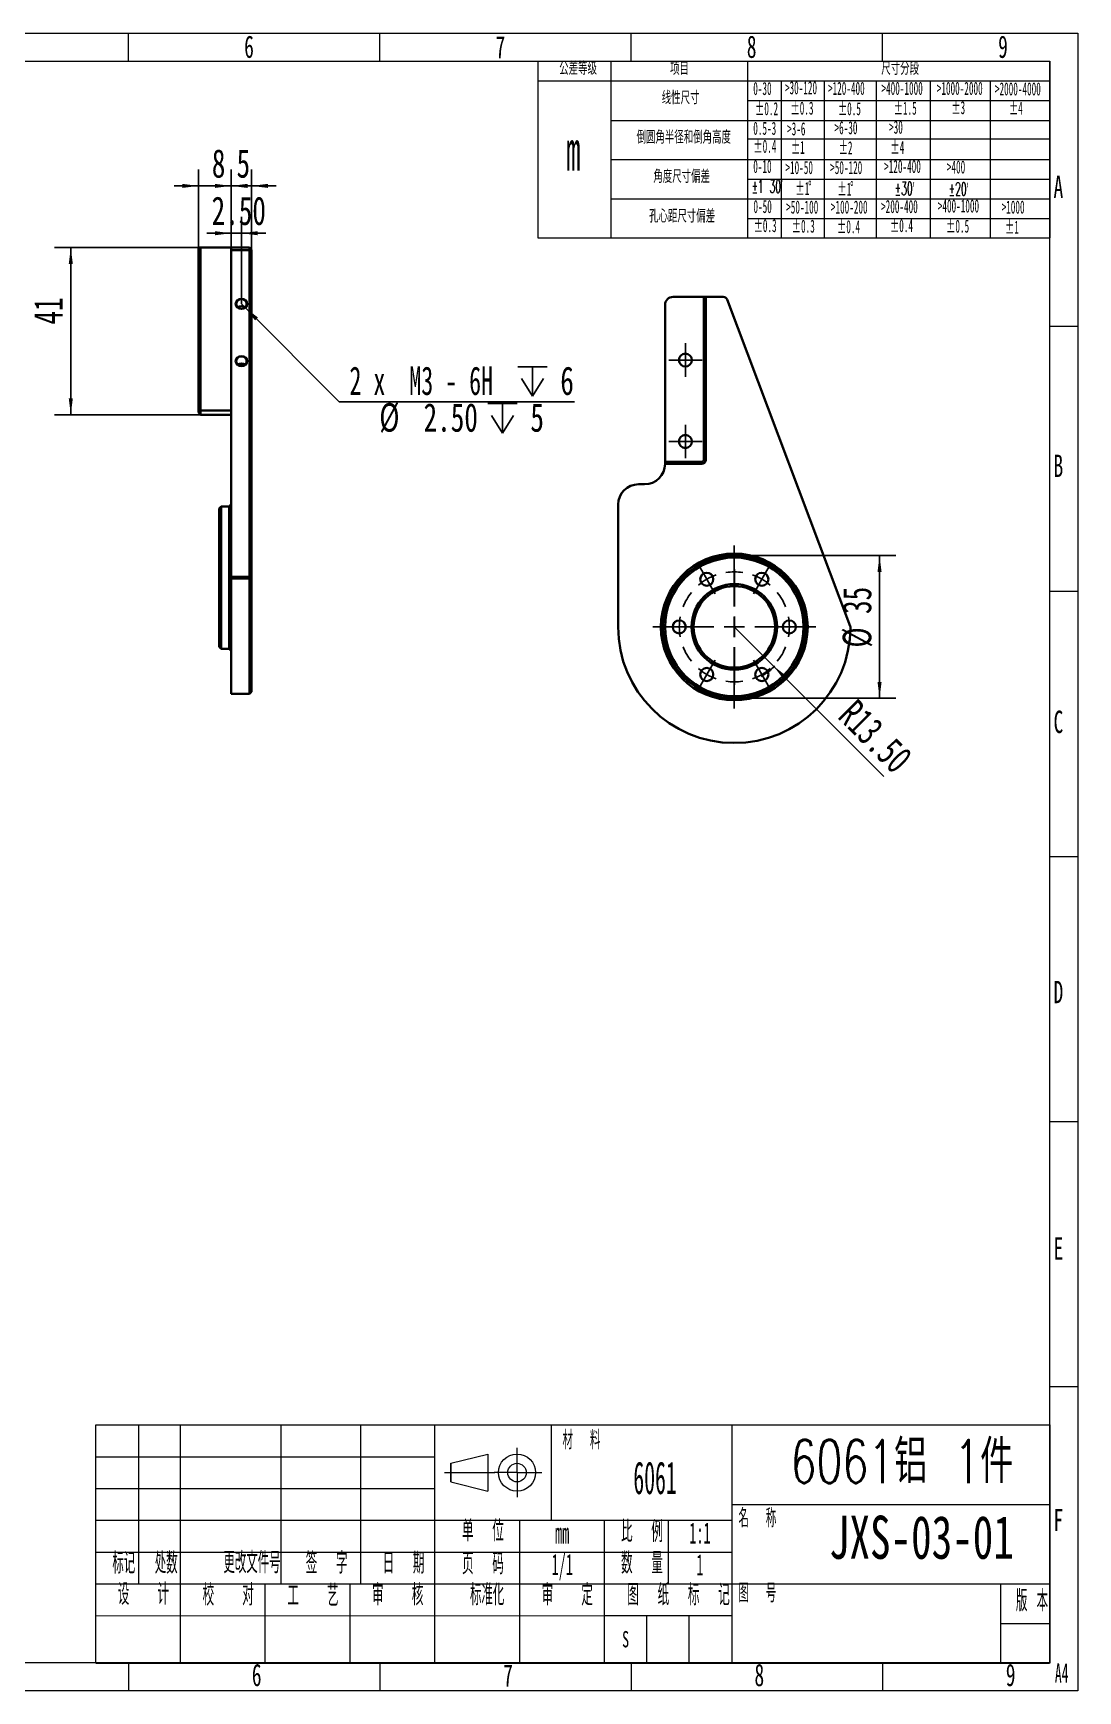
# Model space of a CAD drawing. Header units: millimetres. Extents: x 5 to 292, y 3 to 206.
# Drawn here: x 164.1 to 292.2, y 2.8 to 206.2 of the extents above; entities that cross this region are included whole.
import ezdxf

# ---------------------------------------------------------------- set-up
doc = ezdxf.new("R2010")
doc.units = ezdxf.units.MM
doc.layers.add('10', color=7, linetype='Continuous')
doc.layers.add('SLD-0', color=7, linetype='Continuous')
doc.layers.add('粗实线层', color=7, linetype='Continuous', lineweight=25)
doc.styles.add('SLDTEXTSTYLE0', font='TXT', dxfattribs={"width": 0.7, "bigfont": 'bigfont'})
doc.styles.add('SLDTEXTSTYLE1', font='TXT', dxfattribs={"width": 0.7})
doc.styles.add('SLDTEXTSTYLE10', font='TXT', dxfattribs={"width": 0.510549})
doc.styles.add('SLDTEXTSTYLE11', font='TXT', dxfattribs={"width": 0.516878})
doc.styles.add('SLDTEXTSTYLE12', font='TXT', dxfattribs={"width": 0.516878, "bigfont": 'bigfont'})
doc.styles.add('SLDTEXTSTYLE13', font='TXT', dxfattribs={"width": 0.616667})
doc.styles.add('SLDTEXTSTYLE2', font='TXT', dxfattribs={"width": 0.49, "bigfont": 'bigfont'})
doc.styles.add('SLDTEXTSTYLE3', font='TXT', dxfattribs={"width": 0.495, "bigfont": 'bigfont'})
doc.styles.add('SLDTEXTSTYLE4', font='TXT', dxfattribs={"width": 0.496, "bigfont": 'bigfont'})
doc.styles.add('SLDTEXTSTYLE5', font='TXT', dxfattribs={"width": 0.5125, "bigfont": 'bigfont'})
doc.styles.add('SLDTEXTSTYLE6', font='TXT', dxfattribs={"width": 0.49})
doc.styles.add('SLDTEXTSTYLE7', font='TXT', dxfattribs={"width": 0.638186})
doc.dimstyles.new('SLDDIMSTYLE0', dxfattribs={"dimtxt": 3.5, "dimasz": 2, "dimexe": 0, "dimexo": 0.0625, "dimgap": 0.875, "dimtad": 0, "dimtih": 1, "dimtoh": 1, "dimdec": 6, "dimlfac": 2, "dimrnd": 1e-09, "dimzin": 12, "dimdsep": 46, "dimtxsty": 'SLDTEXTSTYLE1', "dimsah": 1, "dimcen": 0, "dimadec": 0, "dimazin": 3, "dimtfac": 1, "dimtofl": 0, "dimtmove": 0, "dimatfit": 3, "dimfxl": 0, "dimfrac": 2, "dimtolj": 1, "dimtzin": 12, "dimarcsym": 0})
doc.dimstyles.new('SLDDIMSTYLE1', dxfattribs={"dimtxt": 3.5, "dimasz": 2, "dimexe": 0, "dimexo": 0.0625, "dimgap": 0.875, "dimtad": 2, "dimlfac": 2, "dimrnd": 1e-09, "dimzin": 12, "dimdsep": 46, "dimtxsty": 'SLDTEXTSTYLE1', "dimsah": 1, "dimcen": 0.09, "dimadec": 0, "dimazin": 3, "dimtfac": 1, "dimtmove": 0, "dimatfit": 0, "dimfxl": 0, "dimfrac": 2, "dimtolj": 1, "dimtzin": 12, "dimarcsym": 0})
doc.dimstyles.new('SLDDIMSTYLE2', dxfattribs={"dimtxt": 3.5, "dimasz": 2, "dimexe": 0, "dimexo": 0.0625, "dimgap": 0.875, "dimtad": 2, "dimlfac": 2, "dimrnd": 1e-09, "dimzin": 12, "dimdsep": 46, "dimtxsty": 'SLDTEXTSTYLE1', "dimsah": 1, "dimcen": 0.09, "dimadec": 0, "dimazin": 3, "dimtfac": 1, "dimtofl": 0, "dimtmove": 0, "dimatfit": 3, "dimfxl": 0, "dimfrac": 2, "dimtolj": 1, "dimtzin": 12, "dimarcsym": 0})
doc.dimstyles.new('SLDDIMSTYLE3', dxfattribs={"dimtxt": 3.5, "dimasz": 2, "dimexe": 0, "dimexo": 0.0625, "dimgap": 0.875, "dimtad": 2, "dimlfac": 2, "dimrnd": 1e-09, "dimzin": 4, "dimdsep": 46, "dimtxsty": 'SLDTEXTSTYLE1', "dimsah": 1, "dimcen": 0.09, "dimadec": 0, "dimazin": 1, "dimtfac": 1, "dimtmove": 0, "dimatfit": 0, "dimfxl": 0, "dimfrac": 2, "dimtolj": 1, "dimtzin": 12, "dimarcsym": 0})
doc.dimstyles.new('SLDDIMSTYLE7', dxfattribs={"dimtxt": 3.5, "dimasz": 2, "dimexe": 0, "dimexo": 0.0625, "dimgap": 0.875, "dimtad": 2, "dimlfac": 2, "dimrnd": 1e-09, "dimzin": 4, "dimdsep": 46, "dimtxsty": 'SLDTEXTSTYLE1', "dimsah": 1, "dimcen": 0, "dimadec": 0, "dimazin": 1, "dimtfac": 1, "dimtofl": 0, "dimtmove": 0, "dimatfit": 3, "dimfxl": 0, "dimfrac": 2, "dimtolj": 1, "dimtzin": 12, "dimarcsym": 0})

# ---------------------------------------------------------------- blocks, each defined once
blk = doc.blocks.new('SW_NOTE_0_1')
at = {"layer": 'SLD-0', "color": 0, "char_height": 1.6, "attachment_point": 1, "style": 'SLDTEXTSTYLE11'}
for s, insert in [('±1', (0, 2.06)), ('°', (1.55, 2.19))]:
    blk.add_mtext(s, dxfattribs=dict(at, insert=insert))
blk = doc.blocks.new('SW_NOTE_0_2')
at = {"layer": 'SLD-0', "color": 0, "char_height": 1.6, "attachment_point": 1, "style": 'SLDTEXTSTYLE11'}
for s, insert in [('±1', (0, 2.06)), ('°', (1.55, 2.19))]:
    blk.add_mtext(s, dxfattribs=dict(at, insert=insert))
blk = doc.blocks.new('SW_SYMBOL_HOLE_DEPTH')
at = {"layer": '10', "color": 0}
for p, q in [((0, 875), (800, 875)), ((100, 555), (400, 75)), ((400, 875), (400, 75)), ((700, 555), (400, 75))]:
    blk.add_line(p, q, dxfattribs=at)
blk = doc.blocks.new('_D')
at = {"layer": '10'}
for p, q in [((189.61, 173.01), (190.05, 172.58)), ((190.05, 172.58), (201.61, 161.01)), ((201.61, 161.01), (230.47, 161.01))]:
    blk.add_line(p, q, dxfattribs=at)
blk.add_solid([(190.05, 172.58), (191.28, 170.99), (191.64, 171.34)], dxfattribs=at)
at = {"layer": '10', "xscale": 0.004511737089201878, "yscale": 0.004511737089201878, "zscale": 0.004511737089201878}
for p in [(223.51, 161.35), (219.84, 156.83)]:
    blk.add_blockref('SW_SYMBOL_HOLE_DEPTH', p, dxfattribs=at)
at = {"layer": '10', "char_height": 3.5, "attachment_point": 1}
for s, insert, style in [('2 x  M3 - 6H', (202.86, 165.34), 'SLDTEXTSTYLE13'), ('6', (228.72, 165.34), 'SLDTEXTSTYLE1'), ('%%c', (206.52, 160.84), 'SLDTEXTSTYLE1'), ('2.50', (211.95, 160.83), 'SLDTEXTSTYLE1'), ('5', (225.05, 160.83), 'SLDTEXTSTYLE1')]:
    blk.add_mtext(s, dxfattribs=dict(at, insert=insert, style=style))
blk = doc.blocks.new('_D_1')
at = {"layer": '10'}
for p, q in [((184.36, 179.92), (184.36, 189.5)), ((188.36, 179.6), (188.36, 189.5)), ((184.36, 187.5), (181.36, 187.5)), ((184.36, 187.5), (188.36, 187.5)), ((188.36, 187.5), (191.36, 187.5))]:
    blk.add_line(p, q, dxfattribs=at)
for points in [[(184.36, 187.5), (182.36, 187.75), (182.36, 187.25)], [(188.36, 187.5), (190.36, 187.25), (190.36, 187.75)]]:
    blk.add_solid(points, dxfattribs=at)
at = {"layer": '10', "insert": (185.98, 192.01), "char_height": 3.5, "attachment_point": 1, "style": 'SLDTEXTSTYLE1'}
blk.add_mtext('8', dxfattribs=at)
blk = doc.blocks.new('_D_2')
at = {"layer": '10'}
for p, q in [((188.36, 179.6), (188.36, 189.5)), ((190.86, 179.51), (190.86, 189.5)), ((188.36, 187.5), (185.36, 187.5)), ((188.36, 187.5), (190.86, 187.5)), ((190.86, 187.5), (193.86, 187.5))]:
    blk.add_line(p, q, dxfattribs=at)
for points in [[(188.36, 187.5), (186.36, 187.75), (186.36, 187.25)], [(190.86, 187.5), (192.86, 187.25), (192.86, 187.75)]]:
    blk.add_solid(points, dxfattribs=at)
at = {"layer": '10', "insert": (189.01, 192.01), "char_height": 3.5, "attachment_point": 1, "style": 'SLDTEXTSTYLE1'}
blk.add_mtext('5', dxfattribs=at)
blk = doc.blocks.new('_D_3')
at = {"layer": '10'}
for p, q in [((184.36, 179.92), (166.68, 179.92)), ((168.68, 179.92), (168.68, 159.42)), ((184.61, 159.42), (166.68, 159.42))]:
    blk.add_line(p, q, dxfattribs=at)
for points in [[(168.68, 179.92), (168.43, 177.92), (168.93, 177.92)], [(168.68, 159.42), (168.93, 161.42), (168.43, 161.42)]]:
    blk.add_solid(points, dxfattribs=at)
at = {"layer": '10', "insert": (164.17, 170.48), "char_height": 3.5, "attachment_point": 1, "rotation": 90, "style": 'SLDTEXTSTYLE1'}
blk.add_mtext('41', dxfattribs=at)
blk = doc.blocks.new('_D_4')
at = {"layer": '10'}
for p, q in [((188.36, 179.6), (188.36, 183.69)), ((189.61, 173.01), (189.61, 183.69)), ((188.36, 181.69), (185.36, 181.69)), ((189.61, 181.69), (188.36, 181.69)), ((189.61, 181.69), (192.61, 181.69))]:
    blk.add_line(p, q, dxfattribs=at)
for points in [[(188.36, 181.69), (186.36, 181.94), (186.36, 181.44)], [(189.61, 181.69), (191.61, 181.44), (191.61, 181.94)]]:
    blk.add_solid(points, dxfattribs=at)
at = {"layer": '10', "insert": (185.95, 186.2), "char_height": 3.5, "attachment_point": 1, "style": 'SLDTEXTSTYLE1'}
blk.add_mtext('2.50', dxfattribs=at)
blk = doc.blocks.new('_D_26')
at = {"layer": '10'}
for p, q in [((250.06, 142.13), (269.88, 142.13)), ((267.88, 142.13), (267.88, 124.63)), ((250.06, 124.63), (269.88, 124.63))]:
    blk.add_line(p, q, dxfattribs=at)
for points in [[(267.88, 142.13), (267.63, 140.13), (268.13, 140.13)], [(267.88, 124.63), (268.13, 126.63), (267.63, 126.63)]]:
    blk.add_solid(points, dxfattribs=at)
at = {"layer": '10', "char_height": 3.5, "attachment_point": 1, "rotation": 90, "style": 'SLDTEXTSTYLE1'}
for s, insert in [('35', (263.37, 134.96)), ('%%c', (263.36, 130.84))]:
    blk.add_mtext(s, dxfattribs=dict(at, insert=insert))
blk = doc.blocks.new('_D_27')
at = {"layer": '10'}
for q in [(250.06, 133.38), (268.41, 115.03)]:
    blk.add_line((254.84, 128.61), q, dxfattribs=at)
blk.add_arc((250.06, 133.38), 6.91, 298.4956, 315.9373, dxfattribs=at)
blk.add_solid([(254.84, 128.61), (256.07, 127.01), (256.43, 127.37)], dxfattribs=at)
at = {"layer": '10', "insert": (265.08, 124.73), "char_height": 3.5, "attachment_point": 1, "rotation": 315, "style": 'SLDTEXTSTYLE1'}
blk.add_mtext('R13.50', dxfattribs=at)
blk = doc.blocks.new('SW_CENTERMARKSYMBOL_1')
at = {"layer": '10', "color": 0}
for p, q in [((-7.37, 12.77), (-7.78, 13.47)), ((-6.75, 11.69), (-7.37, 12.77)), ((-3.37, 8.35), (-3.37, 12.94)), ((0, 11.69), (0.62, 12.77)), ((0.62, 12.77), (1.02, 13.47)), ((-6.75, 11.69), (-6.12, 10.61)), ((-6.12, 10.61), (-5.72, 9.92)), ((-0.62, 10.61), (-1.02, 9.92)), ((0, 11.69), (-0.62, 10.61)), ((-3.37, 5.85), (-3.37, 7.1)), ((-11.37, 5.85), (-12.17, 5.85)), ((-10.12, 5.85), (-11.37, 5.85)), ((-5.87, 5.85), (-10.47, 5.85)), ((-10.12, 5.85), (-8.87, 5.85)), ((-8.87, 5.85), (-8.07, 5.85)), ((-3.37, 5.85), (-4.62, 5.85)), ((-3.37, 5.85), (-3.37, 4.6)), ((-3.37, 5.85), (-2.12, 5.85)), ((-0.87, 5.85), (3.72, 5.85)), ((2.13, 5.85), (1.33, 5.85)), ((3.38, 5.85), (2.13, 5.85)), ((3.38, 5.85), (4.62, 5.85)), ((4.62, 5.85), (5.43, 5.85)), ((-3.37, 3.35), (-3.37, -1.25)), ((-6.75, 0), (-7.37, -1.08)), ((-6.75, 0), (-6.12, 1.08)), ((-6.12, 1.08), (-5.72, 1.78)), ((-0.62, 1.08), (-1.02, 1.78)), ((0, 0), (-0.62, 1.08)), ((0, 0), (0.62, -1.08)), ((-7.37, -1.08), (-7.78, -1.78)), ((0.62, -1.08), (1.02, -1.78))]:
    blk.add_line(p, q, dxfattribs=at)
for start, end in [(109.3897, 120), (81.2207, 98.7793), (60, 70.6103), (120, 130.6103), (49.3897, 60), (141.2207, 158.7793), (21.2207, 38.7793), (169.3897, 180), (0, 10.6103), (180, 190.6103), (349.3897, 0), (201.2207, 218.7793), (321.2207, 338.7793), (229.3897, 240), (289.3897, 300), (300, 310.6103), (240, 250.6103), (261.2207, 278.7793)]:
    blk.add_arc((-3.37, 5.85), 6.75, start, end, dxfattribs=at)
blk = doc.blocks.new('SW_CENTERMARKSYMBOL_2')
at = {"layer": '10', "color": 0}
for p, q in [((0, 2.5), (0, 10)), ((-2.5, 0), (-10, 0)), ((0, 0), (-1.25, 0)), ((0, 0), (0, 1.25)), ((0, 0), (0, -1.25)), ((0, 0), (1.25, 0)), ((2.5, 0), (10, 0)), ((0, -2.5), (0, -10))]:
    blk.add_line(p, q, dxfattribs=at)
blk = doc.blocks.new('SW_CENTERMARKSYMBOL_3')
at = {"layer": '10', "color": 0}
for p, q in [((0, 1.25), (0, 2.05)), ((-1.25, 0), (-2.05, 0)), ((0, 0), (-1.25, 0)), ((0, 0), (0, 1.25)), ((0, 0), (0, -1.25)), ((0, 0), (1.25, 0)), ((1.25, 0), (2.05, 0)), ((0, -1.25), (0, -2.05))]:
    blk.add_line(p, q, dxfattribs=at)
blk = doc.blocks.new('SW_CENTERMARKSYMBOL_4')
at = {"layer": '10', "color": 0}
for p, q in [((0, 1.25), (0, 2.05)), ((-1.25, 0), (-2.05, 0)), ((0, 0), (-1.25, 0)), ((0, 0), (0, 1.25)), ((0, 0), (0, -1.25)), ((0, 0), (1.25, 0)), ((1.25, 0), (2.05, 0)), ((0, -1.25), (0, -2.05))]:
    blk.add_line(p, q, dxfattribs=at)

msp = doc.modelspace()

# ---------------------------------------------------------------- linework, layer by layer
at = {"color": 7, "linetype": 'Continuous', "lineweight": 35}
for p, q in [((184.35964675, 159.91885232), (184.35964675, 179.91885232)), ((184.35964675, 179.91885232), (184.60964675, 179.91885232)), ((184.60964675, 179.91885232), (184.60964675, 159.91885232)), ((184.60964675, 179.91885232), (188.35964675, 179.91885232)), ((188.35964675, 179.91885232), (190.60964675, 179.91885232)), ((188.35964675, 179.59504696), (188.35964675, 179.91885232)), ((190.60964675, 179.59504696), (188.35964675, 179.59504696)), ((188.35964675, 139.50481669), (188.35964675, 179.59504696)), ((190.60964675, 179.59504696), (190.60964675, 179.91885232)), ((190.60964675, 179.91885232), (190.85964675, 179.66885232)), ((190.60964675, 139.50481669), (190.60964675, 179.59504696)), ((190.85964675, 179.50694964), (190.60964675, 179.59504696)), ((190.85964675, 179.66885232), (190.85964675, 179.50694964)), ((190.85964675, 179.50694964), (190.85964675, 139.41671937)), ((246.31455987, 173.87832343), (242.56455987, 173.87832343)), ((246.31455987, 153.87832343), (246.31455987, 173.87832343)), ((246.31455987, 173.87832343), (246.56455987, 173.87832343)), ((246.56455987, 173.87832343), (246.56455987, 153.87832343)), ((248.71855983, 173.87832343), (246.56455987, 173.87832343)), ((264.28219057, 133.46428781), (249.18648658, 173.55451808)), ((241.56455987, 172.87832343), (241.56455987, 153.62832343)), ((184.60964675, 159.91885232), (184.35964675, 159.91885232)), ((184.35964675, 159.66885232), (184.35964675, 159.91885232)), ((184.60964675, 159.41885232), (184.35964675, 159.66885232)), ((184.60964675, 159.91885232), (184.60964675, 159.41885232)), ((184.60964675, 159.91885232), (188.35964675, 159.91885232)), ((188.35964675, 159.41885232), (184.60964675, 159.41885232)), ((241.56455987, 153.62832343), (246.06455987, 153.62832343)), ((241.56455987, 153.37832343), (241.56455987, 153.62832343)), ((246.06455987, 153.37832343), (241.56455987, 153.37832343)), ((246.06455987, 153.37832343), (246.06455987, 153.62832343)), ((246.56455987, 153.87832343), (246.31455987, 153.87832343)), ((239.06455987, 150.87832343), (238.31455987, 150.87832343)), ((187.10964675, 148.16885232), (186.85964675, 147.91885232)), ((186.85964675, 139.41885232), (186.85964675, 147.91885232)), ((188.10964675, 148.16885232), (187.10964675, 148.16885232)), ((187.10964675, 148.16885232), (187.10964675, 139.41885232)), ((188.35964675, 148.41885232), (188.10964675, 148.16885232)), ((188.10964675, 130.66885232), (188.10964675, 148.16885232)), ((235.81455987, 148.37832343), (235.81455987, 133.37832343)), ((186.85964675, 130.91885232), (186.85964675, 139.41885232)), ((187.10964675, 139.41885232), (187.10964675, 130.66885232)), ((188.35964675, 139.50481669), (190.60964675, 139.50481669)), ((188.35964675, 139.32534095), (188.35964675, 139.50481669)), ((190.60964675, 139.32534095), (188.35964675, 139.32534095)), ((188.35964675, 139.32534095), (188.35964675, 125.16885232)), ((190.60964675, 139.32534095), (190.60964675, 139.50481669)), ((190.85964675, 139.41671937), (190.60964675, 139.50481669)), ((190.85964675, 139.3269815), (190.60964675, 139.32534095)), ((190.60964675, 125.16885232), (190.60964675, 139.32534095)), ((190.85964675, 139.41671937), (190.85964675, 139.3269815)), ((190.85964675, 139.3269815), (190.85964675, 125.41885232)), ((186.85964675, 130.91885232), (187.10964675, 130.66885232)), ((187.10964675, 130.66885232), (188.10964675, 130.66885232)), ((188.10964675, 130.66885232), (188.35964675, 130.41885232)), ((188.35964675, 125.16885232), (190.60964675, 125.16885232)), ((190.60964675, 125.16885232), (190.85964675, 125.41885232))]:
    msp.add_line(p, q, dxfattribs=at)
at = {"color": 7, "linetype": 'Continuous', "lineweight": 18, "flags": 128}
for points in [[(190.35964675, 173.01405653), (190.3025564, 172.7454548), (190.13997683, 172.51774526), (189.89665932, 172.3655946), (189.60964675, 172.3121664), (189.32263417, 172.3655946), (189.07931666, 172.51774526), (188.9167371, 172.7454548), (188.85964675, 173.01405653), (188.9167371, 173.28265825), (189.07931666, 173.5103678), (189.32263417, 173.66251846), (189.60964675, 173.71594666), (189.89665932, 173.66251846), (190.13997683, 173.5103678), (190.3025564, 173.28265825), (190.35964675, 173.01405653)], [(190.35964675, 165.9951552), (190.3025564, 165.72655348), (190.13997683, 165.49884393), (189.89665932, 165.34669328), (189.60964675, 165.29326507), (189.32263417, 165.34669328), (189.07931666, 165.49884393), (188.9167371, 165.72655348), (188.85964675, 165.9951552), (188.9167371, 166.26375693), (189.07931666, 166.49146648), (189.32263417, 166.64361713), (189.60964675, 166.69704534), (189.89665932, 166.64361713), (190.13997683, 166.49146648), (190.3025564, 166.26375693), (190.35964675, 165.9951552)]]:
    msp.add_lwpolyline(points, dxfattribs=at)
at = {"color": 7, "linetype": 'Continuous', "lineweight": 35, "flags": 128}
for points in [[(189.60964675, 172.42914809), (189.77140865, 172.44907836), (189.92214675, 172.50751096), (190.05158849, 172.6004638), (190.15091263, 172.72160231), (190.21335039, 172.86267108), (190.23464675, 173.01405653), (190.21335039, 173.16544197), (190.15091263, 173.30651075), (190.05158849, 173.42764926), (189.92214675, 173.5206021), (189.77140865, 173.5790347), (189.60964675, 173.59896497), (189.44788485, 173.5790347), (189.29714675, 173.5206021), (189.16770501, 173.42764926), (189.06838087, 173.30651075), (189.00594311, 173.16544197), (188.98464675, 173.01405653), (189.00594311, 172.86267108), (189.06838087, 172.72160231), (189.16770501, 172.6004638), (189.29714675, 172.50751096), (189.44788485, 172.44907836), (189.60964675, 172.42914809)], [(189.60964675, 165.41024676), (189.77140865, 165.43017703), (189.92214675, 165.48860963), (190.05158849, 165.58156248), (190.15091263, 165.70270098), (190.21335039, 165.84376976), (190.23464675, 165.9951552), (190.21335039, 166.14654065), (190.15091263, 166.28760943), (190.05158849, 166.40874793), (189.92214675, 166.50170078), (189.77140865, 166.56013338), (189.60964675, 166.58006365), (189.44788485, 166.56013338), (189.29714675, 166.50170078), (189.16770501, 166.40874793), (189.06838087, 166.28760943), (189.00594311, 166.14654065), (188.98464675, 165.9951552), (189.00594311, 165.84376976), (189.06838087, 165.70270098), (189.16770501, 165.58156248), (189.29714675, 165.48860963), (189.44788485, 165.43017703), (189.60964675, 165.41024676)]]:
    msp.add_lwpolyline(points, dxfattribs=at)
at = {"color": 7, "linetype": 'Continuous', "lineweight": 35}
for centre, radius in [((244.06455987, 166.12832343), 0.8), ((244.06455987, 156.12832343), 0.8), ((250.06455987, 133.37832343), 9), ((250.06455987, 133.37832343), 8.75), ((250.06455987, 133.37832343), 8.5), ((250.06455987, 133.37832343), 5.25), ((250.06455987, 133.37832343), 5), ((246.68955987, 139.22399491), 0.8), ((253.43955987, 139.22399491), 0.8), ((243.31455987, 133.37832343), 0.8), ((256.81455987, 133.37832343), 0.8), ((246.68955987, 127.53265196), 0.8), ((253.43955987, 127.53265196), 0.8)]:
    msp.add_circle(centre, radius, dxfattribs=at)
for centre, radius, start, end in [((242.56455987, 172.87832343), 1, 90, 180), ((248.71855983, 173.37832343), 0.5, 20.6335242522, 90), ((189.60964675, 172.06409416), 0.65471507, 51.0927882214, 128.9072117786), ((189.60964675, 165.04519284), 0.65471507, 51.0927882214, 128.9072117786), ((239.06455987, 153.37832343), 2.5, 270, 0), ((246.06455987, 153.87832343), 0.25, 270, 0), ((246.06455987, 153.87832343), 0.5, 270, 0), ((238.31455987, 148.37832343), 2.5, 90, 180), ((250.06455987, 133.37832343), 14.25, 180, 359.624010877), ((263.81426382, 133.28809317), 0.5, 359.624010877, 20.6335242522)]:
    msp.add_arc(centre, radius, start, end, dxfattribs=at)
at = {"layer": 'SLD-0', "color": 179, "linetype": 'Continuous', "lineweight": 18}
for p, q in [((4.5, 206.245), (292.2, 206.245)), ((175.75, 202.82), (175.75, 206.245)), ((175.75, 202.82), (175.75, 206.245)), ((206.575, 202.82), (206.575, 206.245)), ((206.575, 202.82), (206.575, 206.245)), ((237.4, 202.82), (237.4, 206.245)), ((237.4, 202.82), (237.4, 206.245)), ((268.225, 202.82), (268.225, 206.245)), ((268.225, 202.82), (268.225, 206.245)), ((292.2, 206.245), (292.2, 2.8)), ((21.625, 202.82), (288.775, 202.82)), ((225.98356065, 202.79343529), (288.775, 202.82)), ((225.98356065, 202.79343529), (225.98356065, 181.10971346)), ((234.92756055, 202.79343529), (234.92756055, 181.10971346)), ((251.66794954, 202.79343529), (251.66794954, 181.10971346)), ((288.775, 6.225), (288.775, 202.82)), ((288.775, 202.82), (288.77500592, 181.10971346)), ((225.98356065, 200.37334455), (234.90726248, 200.37334455)), ((234.92756055, 200.38843529), (288.7612229, 200.38843529)), ((255.79653299, 200.38843529), (255.79653299, 197.98343529)), ((261.07164404, 200.38843529), (261.07164404, 181.10971346)), ((267.44633828, 200.38843529), (267.44633828, 181.10971346)), ((274.09728295, 200.38843529), (274.09728295, 193.23939289)), ((281.43614444, 200.38843529), (281.43614444, 193.23939289)), ((251.69899424, 197.98343529), (288.7612229, 197.98343529)), ((255.79653299, 197.98005942), (255.79653299, 195.57505942)), ((234.92756055, 195.53971346), (288.7612229, 195.53971346)), ((255.79653299, 195.53971346), (255.79653299, 181.10971346)), ((251.69899424, 193.26851212), (288.77500261, 193.26851212)), ((274.09728295, 193.13471346), (274.09728295, 181.10971346)), ((281.43614444, 193.13471346), (281.43614444, 181.10971346)), ((234.92756055, 190.72971346), (288.77500592, 190.72971346)), ((251.67791027, 188.32471346), (288.77500592, 188.32471346)), ((234.92756055, 185.91971346), (288.77500592, 185.91971346)), ((251.67791027, 183.51471346), (288.77500592, 183.51471346)), ((225.98356065, 181.10971346), (288.7612229, 181.10971346)), ((288.775, 170.2825), (292.2, 170.2825)), ((288.775, 137.745), (292.2, 137.745)), ((288.775, 105.2075), (292.2, 105.2075)), ((288.775, 72.67), (292.2, 72.67)), ((288.775, 40.1325), (292.2, 40.1325)), ((171.74172092, 6.18589332), (171.74172092, 35.43589332)), ((171.74172092, 35.43589332), (288.74172092, 35.43589332)), ((177.01579711, 15.93589332), (177.01579711, 35.43589332)), ((182.14172092, 6.18589332), (182.14172092, 35.43589332)), ((194.49172092, 15.93589332), (194.49172092, 35.43589332)), ((204.24172092, 15.93589332), (204.24172092, 35.43589332)), ((213.34172092, 6.18589332), (213.34172092, 35.43589332)), ((227.64172092, 23.73589332), (227.64172092, 35.43589332)), ((249.74172092, 35.43589332), (249.74172092, 6.18589332)), ((288.77570954, 35.43589332), (288.77570954, 6.18589332)), ((223.41672092, 29.58589332), (223.41672092, 32.61922665)), ((171.74172092, 31.53589332), (213.34172092, 31.53589332)), ((215.29172092, 30.72339332), (219.84172092, 31.86089332)), ((215.29172092, 30.72339332), (215.29172092, 28.44839332)), ((215.29172092, 28.44839332), (215.29172092, 30.72339332)), ((219.84172092, 31.86089332), (219.84172092, 27.31089332)), ((214.53338759, 29.58589332), (220.70363951, 29.58589332)), ((223.41672092, 29.58589332), (220.60005425, 29.58589332)), ((223.41672092, 29.58589332), (226.45005425, 29.58589332)), ((223.41672092, 29.58589332), (223.41672092, 26.55255998)), ((171.74172092, 27.63589332), (213.34172092, 27.63589332)), ((215.29172092, 28.44839332), (219.84172092, 27.31089332)), ((249.74172092, 25.68589332), (288.74172092, 25.68589332)), ((171.74172092, 23.73589332), (213.34172092, 23.73589332)), ((213.34172092, 23.73589332), (249.74172092, 23.73589332)), ((223.74172092, 6.18589332), (223.74172092, 23.73589332)), ((234.14172092, 6.18589332), (234.14172092, 23.73589332)), ((241.94172092, 23.73589332), (241.94172092, 15.93589332)), ((171.74172092, 19.83589332), (249.74172092, 19.83589332)), ((171.74172092, 15.93589332), (249.74172092, 15.93589332)), ((192.54172092, 6.18589332), (192.54172092, 15.93589332)), ((202.94172092, 6.18589332), (202.94172092, 15.93589332)), ((249.74172092, 15.93589332), (288.74172092, 15.93589332)), ((282.77570954, 6.18589332), (282.77570954, 15.93589332)), ((171.74172092, 12.03589332), (234.13604885, 12.02247117)), ((234.14172092, 12.03589332), (249.74172092, 12.03589332)), ((239.34172092, 6.18589332), (239.34172092, 12.03589332)), ((244.54172092, 6.18589332), (244.54172092, 12.03589332)), ((282.77570954, 11.06089332), (288.77570954, 11.06089332)), ((288.775, 6.225), (21.625, 6.225)), ((165.47500023, 6.22499981), (21.625, 6.22499981)), ((171.74172092, 6.18589332), (288.74172092, 6.18589332)), ((175.75, 6.225), (175.75, 2.8)), ((175.75, 6.225), (175.75, 2.8)), ((206.575, 6.225), (206.575, 2.8)), ((206.575, 6.225), (206.575, 2.8)), ((237.4, 6.225), (237.4, 2.8)), ((237.4, 6.225), (237.4, 2.8)), ((268.225, 6.225), (268.225, 2.8)), ((268.225, 6.225), (268.225, 2.8)), ((292.2, 2.8), (4.5, 2.8))]:
    msp.add_line(p, q, dxfattribs=at)
for radius in [2.275, 1.1375]:
    msp.add_circle((223.41672092, 29.58589332), radius, dxfattribs=at)

# ---------------------------------------------------------------- block references
at = {"layer": '10'}
for name, p in [('SW_CENTERMARKSYMBOL_4', (244.06455987, 166.12832343)), ('SW_CENTERMARKSYMBOL_3', (244.06455987, 156.12832343)), ('SW_CENTERMARKSYMBOL_2', (250.06455987, 133.37832343)), ('SW_CENTERMARKSYMBOL_1', (253.43955987, 127.53265196))]:
    msp.add_blockref(name, p, dxfattribs=at)
at = {"layer": 'SLD-0'}
for name, p in [('SW_NOTE_0_2', (257.57396889, 185.91667024)), ('SW_NOTE_0_1', (262.72521728, 185.84977091))]:
    msp.add_blockref(name, p, dxfattribs=at)

# ---------------------------------------------------------------- texts
for s, insert, char_height, attachment_point, style in [('6', (189.94979469, 205.95291217), 2.74, 1, 'SLDTEXTSTYLE7'), ('7', (220.77479469, 205.89537217), 2.74, 1, 'SLDTEXTSTYLE7'), ('8', (251.59979469, 205.95291217), 2.74, 1, 'SLDTEXTSTYLE7'), ('9', (282.42479469, 205.95291217), 2.74, 1, 'SLDTEXTSTYLE7'), ('公差等级', (228.58686198, 202.73166996), 1.6, 1, 'SLDTEXTSTYLE12'), ('项目', (242.19254182, 202.70985567), 1.6, 1, 'SLDTEXTSTYLE12'), ('尺寸分段', (268.09239859, 202.7221089), 1.6, 1, 'SLDTEXTSTYLE12'), ('0-30', (252.38790599, 200.2530059), 1.6, 1, 'SLDTEXTSTYLE11'), ('>30-120', (256.27705464, 200.34199216), 1.6, 1, 'SLDTEXTSTYLE11'), ('>120-400', (261.55730104, 200.27509283), 1.6, 1, 'SLDTEXTSTYLE11'), ('>400-1000', (268.11809631, 200.27509283), 1.6, 1, 'SLDTEXTSTYLE11'), ('>1000-2000', (274.90283965, 200.27509283), 1.6, 1, 'SLDTEXTSTYLE11'), ('>2000-4000', (282.03154139, 200.2081935), 1.6, 1, 'SLDTEXTSTYLE11'), ('线性尺寸', (241.16365296, 199.12763548), 1.6, 1, 'SLDTEXTSTYLE12'), ('±0.2', (252.61708565, 197.7777307), 1.6, 1, 'SLDTEXTSTYLE11'), ('±0.3', (256.96554208, 197.84463003), 1.6, 1, 'SLDTEXTSTYLE11'), ('±0.5', (262.78085723, 197.77366624), 1.6, 1, 'SLDTEXTSTYLE11'), ('±1.5', (269.62817333, 197.84056557), 1.6, 1, 'SLDTEXTSTYLE11'), ('±3', (276.68997574, 197.9074649), 1.6, 1, 'SLDTEXTSTYLE11'), ('±4', (283.76123991, 197.84056557), 1.6, 1, 'SLDTEXTSTYLE11'), ('0.5-3', (252.38790599, 195.36935483), 1.6, 1, 'SLDTEXTSTYLE11'), ('>6-30', (262.35590612, 195.43625416), 1.6, 1, 'SLDTEXTSTYLE11'), ('>30', (269.04583909, 195.50315349), 1.6, 1, 'SLDTEXTSTYLE11'), ('倒圆角半径和倒角高度', (238.0745651, 194.28491498), 1.6, 1, 'SLDTEXTSTYLE12'), ('±0.4', (252.41638766, 193.16167695), 1.6, 1, 'SLDTEXTSTYLE11'), ('>3-6', (256.53566443, 195.3024555), 1.6, 1, 'SLDTEXTSTYLE11'), ('m', (229.43537986, 194.3516777), 5, 1, 'SLDTEXTSTYLE11'), ('±1', (257.00919271, 193.03369047), 1.6, 1, 'SLDTEXTSTYLE11'), ('±2', (262.87308502, 192.97260331), 1.6, 1, 'SLDTEXTSTYLE11'), ('±4', (269.22614902, 193.03369047), 1.6, 1, 'SLDTEXTSTYLE11'), ('角度尺寸偏差', (240.13456495, 189.46704233), 1.6, 1, 'SLDTEXTSTYLE12'), ('0-10', (252.38790599, 190.68640175), 1.6, 1, 'SLDTEXTSTYLE11'), ('>10-50', (256.33496644, 190.55260309), 1.6, 1, 'SLDTEXTSTYLE11'), ('>50-120', (261.82071148, 190.55260309), 1.6, 1, 'SLDTEXTSTYLE11'), ('>120-400', (268.44374512, 190.68640175), 1.6, 1, 'SLDTEXTSTYLE11'), ('>400', (276.13716804, 190.61950242), 1.6, 1, 'SLDTEXTSTYLE11'), ('±1 30′', (252.17817774, 188.23746002), 1.5875, 1, 'SLDTEXTSTYLE12'), ('±30′', (269.7496469, 187.97917863), 1.6, 1, 'SLDTEXTSTYLE12'), ('±20′', (276.37268054, 187.9122793), 1.6, 1, 'SLDTEXTSTYLE12'), ('A', (289.22025, 188.76584451), 2.74, 1, 'SLDTEXTSTYLE7'), ('0-50', (252.41302787, 185.7688585), 1.6, 1, 'SLDTEXTSTYLE11'), ('>50-100', (256.42698765, 185.70195917), 1.6, 1, 'SLDTEXTSTYLE11'), ('>100-200', (261.91273269, 185.70195917), 1.6, 1, 'SLDTEXTSTYLE11'), ('>200-400', (268.06747102, 185.7688585), 1.6, 1, 'SLDTEXTSTYLE11'), ('>400-1000', (275.02500131, 185.83575783), 1.6, 1, 'SLDTEXTSTYLE11'), ('>1000', (282.85222289, 185.70195917), 1.6, 1, 'SLDTEXTSTYLE11'), ('孔心距尺寸偏差', (239.60891967, 184.59683364), 1.6, 1, 'SLDTEXTSTYLE12'), ('±0.3', (252.44150954, 183.42738196), 1.6, 1, 'SLDTEXTSTYLE11'), ('±0.3', (257.12446262, 183.36048263), 1.6, 1, 'SLDTEXTSTYLE11'), ('±0.4', (262.67710698, 183.2935833), 1.6, 1, 'SLDTEXTSTYLE11'), ('±0.4', (269.16634197, 183.42738196), 1.6, 1, 'SLDTEXTSTYLE11'), ('±0.5', (276.05697293, 183.36048263), 1.6, 1, 'SLDTEXTSTYLE11'), ('±1', (283.28210054, 183.22668397), 1.6, 1, 'SLDTEXTSTYLE11'), ('B', (289.22025, 154.515376), 2.74, 1, 'SLDTEXTSTYLE7'), ('C', (289.22025, 123.09791224), 2.74, 1, 'SLDTEXTSTYLE7'), ('D', (289.22025, 89.93409026), 2.74, 1, 'SLDTEXTSTYLE7'), ('E', (289.22025, 58.46958314), 2.74, 1, 'SLDTEXTSTYLE7'), ('材  料', (228.99398658, 34.72333889), 2.275, 1, 'SLDTEXTSTYLE5'), ('6061', (240.3458356, 30.95020203), 4, 2, 'SLDTEXTSTYLE6'), ('名  称', (250.57038772, 25.14183363), 2.275, 1, 'SLDTEXTSTYLE5'), ('F', (289.22025, 25.13718808), 2.74, 1, 'SLDTEXTSTYLE7'), ('单  位', (219.23866553, 23.7355639), 2.6, 2, 'SLDTEXTSTYLE3'), ('mm', (228.95255429, 23.46715704), 2.6, 2, 'SLDTEXTSTYLE6'), ('比  例', (238.73685993, 23.6570564), 2.6, 2, 'SLDTEXTSTYLE3'), ('1:1', (245.85526251, 23.47228704), 2.6, 2, 'SLDTEXTSTYLE6'), ('标记', (175.18223129, 19.7843764), 2.6, 2, 'SLDTEXTSTYLE2'), ('处数', (180.38403689, 19.7809639), 2.6, 2, 'SLDTEXTSTYLE2'), ('更改文件号', (190.90859605, 19.8401139), 2.6, 2, 'SLDTEXTSTYLE2'), ('签  字', (200.06366553, 19.7889264), 2.6, 2, 'SLDTEXTSTYLE3'), ('日  期', (209.48866553, 19.78104501), 2.6, 2, 'SLDTEXTSTYLE3'), ('页  码', (219.23685993, 19.6979264), 2.6, 2, 'SLDTEXTSTYLE3'), ('1/1', (228.96699863, 19.61007704), 2.6, 2, 'SLDTEXTSTYLE6'), ('数  量', (238.7404709, 19.7809639), 2.6, 2, 'SLDTEXTSTYLE3'), ('1', (245.8493945, 19.57229704), 2.6, 2, 'SLDTEXTSTYLE6'), ('设   计', (177.58269318, 15.96345916), 2.6, 2, 'SLDTEXTSTYLE4'), ('校   对', (187.98449878, 15.87182167), 2.6, 2, 'SLDTEXTSTYLE4'), ('工   艺', (198.38127516, 15.78888336), 2.6, 2, 'SLDTEXTSTYLE4'), ('审   核', (208.78269318, 15.88896194), 2.6, 2, 'SLDTEXTSTYLE4'), ('标准化', (219.74873493, 15.89925833), 2.6, 2, 'SLDTEXTSTYLE2'), ('审   定', (229.57985715, 15.87534532), 2.6, 2, 'SLDTEXTSTYLE4'), ('图  纸  标  记', (243.22366544, 15.8843214), 2.6, 2, 'SLDTEXTSTYLE4'), ('图  号', (250.56722821, 15.94712154), 2.275, 1, 'SLDTEXTSTYLE5'), ('版 本', (286.57850853, 15.16501984), 2.6, 2, 'SLDTEXTSTYLE2'), ('S', (236.73240305, 10.13969539), 2, 2, 'SLDTEXTSTYLE7'), ('A4', (290.21615412, 6.18538016), 2.3975, 2, 'SLDTEXTSTYLE10'), ('6', (190.88933877, 6.11905912), 2.74, 1, 'SLDTEXTSTYLE7'), ('7', (221.71433877, 6.06151912), 2.74, 1, 'SLDTEXTSTYLE7'), ('8', (252.53933877, 6.11905912), 2.74, 1, 'SLDTEXTSTYLE7'), ('9', (283.36433877, 6.11905912), 2.74, 1, 'SLDTEXTSTYLE7')]:
    msp.add_mtext(s, dxfattribs=dict(at, insert=insert, char_height=char_height, attachment_point=attachment_point, style=style))
at = {"layer": '粗实线层', "char_height": 5.291666667, "attachment_point": 1}
for s, insert, style in [('6061铝 1件', (256.96834774, 33.59662484), 'SLDTEXTSTYLE0'), ('JXS-03-01', (261.67205154, 24.29442434), 'SLDTEXTSTYLE1')]:
    msp.add_mtext(s, dxfattribs=dict(at, insert=insert, style=style))

# ---------------------------------------------------------------- dimensions: what is measured, and where the dimension line sits
at = {"layer": '10'}
for base, p1, p2, dimstyle, picture, middle in [((188.35964675, 187.49898935), (184.35964675, 179.91885232), (188.35964675, 179.59504696), 'SLDDIMSTYLE1', '_D_1', (186.74095284, 187.49898935)), ((190.85964675, 187.49898935), (188.35964675, 179.59504696), (190.85964675, 179.50694964), 'SLDDIMSTYLE1', '_D_2', (189.78071414, 187.49898935)), ((188.35964675, 181.69095679), (189.60964675, 173.01405653), (188.35964675, 179.59504696), 'SLDDIMSTYLE3', '_D_4', (189.01858502, 181.69095679))]:
    dim = msp.add_linear_dim(base=base, p1=p1, p2=p2, dimstyle=dimstyle, dxfattribs=at)
    dim.commit()
    dim.dimension.update_dxf_attribs({"geometry": picture, "text_midpoint": middle, "dimtype": 160})
dim = msp.add_linear_dim(base=(168.68100351, 159.41885232), p1=(184.35964675, 179.91885232), p2=(184.60964675, 159.41885232), angle=90, dimstyle='SLDDIMSTYLE2', dxfattribs=at)
dim.commit()
dim.dimension.update_dxf_attribs({"geometry": '_D_3', "text_midpoint": (168.68100351, 172.01164962), "dimtype": 160})
dim = msp.add_radius_dim(center=(189.60964675, 173.01405653), mpoint=(190.04696395, 172.5767954), text='2 x  M3 - 6H {\\fGDT;x} 6\\P%%c 2.50 {\\fGDT;x} 5\\P', dimstyle='SLDDIMSTYLE0', override={"dimpost": '<>'}, dxfattribs=at)
dim.commit()
dim.dimension.update_dxf_attribs({"geometry": '_D', "text_midpoint": (216.66439499, 160.82794088), "dimtype": 164})
dim = msp.add_linear_dim(base=(267.88480057, 124.62832343), p1=(250.06455987, 142.12832343), p2=(250.06455987, 124.62832343), angle=90, text='%%c<>', dimstyle='SLDDIMSTYLE2', dxfattribs=at)
dim.commit()
dim.dimension.update_dxf_attribs({"geometry": '_D_26', "text_midpoint": (267.88480057, 134.43750186), "dimtype": 160})
dim = msp.add_radius_dim(center=(250.06455987, 133.37832343), mpoint=(254.83753065, 128.60535266), dimstyle='SLDDIMSTYLE7', dxfattribs=at)
dim.commit()
dim.dimension.update_dxf_attribs({"geometry": '_D_27', "text_midpoint": (265.2314583, 118.21144501), "dimtype": 164})

doc.saveas('drawing.dxf')
